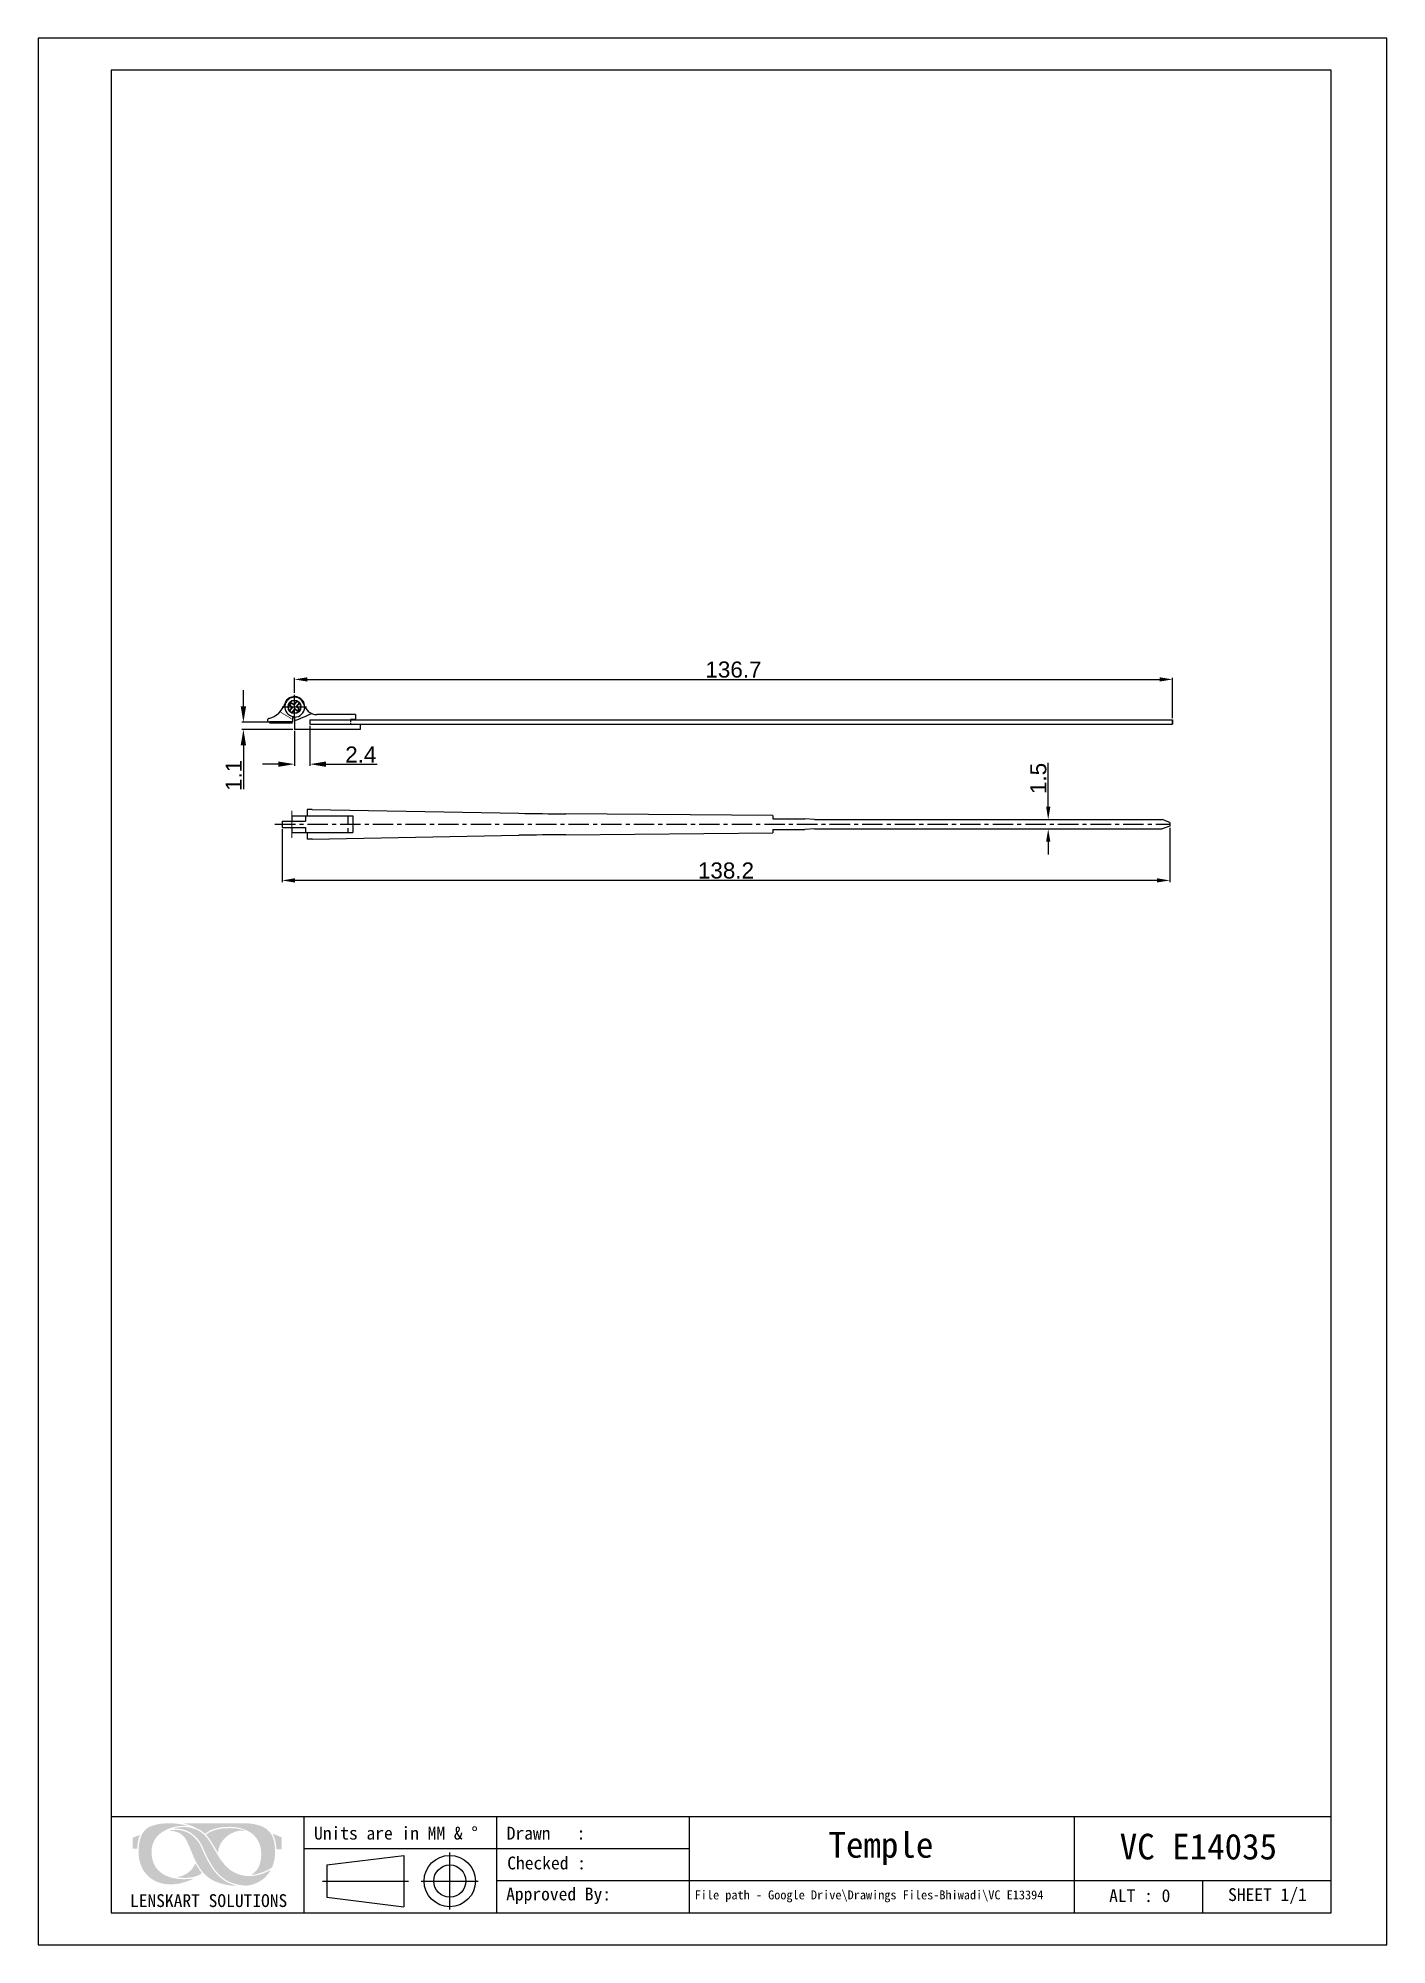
# Model space of a CAD drawing. Header units: millimetres. Extents: x 3042 to 3252, y 1558 to 1855.
import ezdxf

# ---------------------------------------------------------------- set-up
doc = ezdxf.new("R2010")
doc.units = ezdxf.units.MM
for name, pattern in [('CENTER', [50.8, 31.75, -6.35, 6.35, -6.35]), ('CENTER2', [28.575, 19.05, -3.175, 3.175, -3.175]), ('DASHEDX2', [38.1, 25.4, -12.7]), ('HIDDEN2', [0.1875, 0.125, -0.0625]), ('虛線', [19.05, 12.7, -6.35])]:
    doc.linetypes.add(name, pattern=pattern)
for name, color, linetype, lineweight in [('4 虛線', 2, '虛線', 9), ('DIM', 4, 'Continuous', 9), ('odj', 4, 'Continuous', 35), ('粗实线', 4, 'Continuous', 50), ('绘图层', 7, 'Continuous', 15), ('虚线', 1, 'HIDDEN2', 9)]:
    doc.layers.add(name, color=color, linetype=linetype, lineweight=lineweight)
for name, color, linetype in [('Center Line', 2, 'CENTER2'), ('Dimension', 3, 'Continuous'), ('hid', 3, 'DASHEDX2'), ('中心线', 1, 'CENTER2'), ('图框-线条', 7, 'Continuous')]:
    doc.layers.add(name, color=color, linetype=linetype)
doc.styles.get("Standard").update_dxf_attribs({"font": 'arial.ttf'})
doc.styles.add('宋体', font='SimSun.ttf')
doc.dimstyles.new('Standard$0', dxfattribs={"dimtxt": 2.3, "dimasz": 2, "dimexe": 1, "dimexo": 1, "dimgap": 1, "dimtad": 1, "dimdec": 1, "dimzin": 0, "dimdsep": 46, "dimtxsty": 'Standard', "dimcen": 0, "dimclrd": 4, "dimclre": 4, "dimclrt": 4, "dimadec": 1, "dimazin": 0, "dimtfac": 1, "dimtdec": 1, "dimtofl": 0, "dimtmove": 0, "dimatfit": 0, "dimfxl": 1, "dimtfillclr": 256, "dimtolj": 1, "dimtzin": 0, "dimlwd": -1, "dimlwe": -1, "dimarcsym": 1})

# ---------------------------------------------------------------- blocks, each defined once
blk = doc.blocks.new('*D7')
at = {"layer": 'Defpoints', "color": 0, "transparency": 16777216}
for p in [(3081.44, 1747.46), (3083.84, 1748.26), (3081.44, 1742.04)]:
    blk.add_point(p, dxfattribs=at)
at = {"layer": 'Dimension', "color": 3, "transparency": 16777216}
for p, q in [((3081.44, 1747.21), (3081.44, 1741.79)), ((3083.84, 1748.01), (3083.84, 1741.79)), ((3078.94, 1742.04), (3076.44, 1742.04)), ((3086.34, 1742.04), (3094.3, 1742.04))]:
    blk.add_line(p, q, dxfattribs=at)
for points in [[(3078.94, 1742.45), (3078.94, 1741.62), (3081.44, 1742.04)], [(3086.34, 1742.45), (3086.34, 1741.62), (3083.84, 1742.04)]]:
    blk.add_solid(points, dxfattribs=at)
at = {"layer": 'Dimension', "transparency": 16777216, "insert": (3091.76, 1743.54), "char_height": 2.5, "attachment_point": 5}
blk.add_mtext('\\A1;2.4', dxfattribs=at)
blk = doc.blocks.new('*D8')
at = {"layer": 'Defpoints', "color": 0, "transparency": 16777216}
for p in [(3073.48, 1747.46), (3081.14, 1748.56), (3081.44, 1747.46)]:
    blk.add_point(p, dxfattribs=at)
at = {"layer": 'Dimension', "color": 3, "transparency": 16777216}
for p, q in [((3073.48, 1751.06), (3073.48, 1753.56)), ((3080.89, 1748.56), (3073.23, 1748.56)), ((3081.19, 1747.46), (3073.23, 1747.46)), ((3073.48, 1744.96), (3073.48, 1738.12))]:
    blk.add_line(p, q, dxfattribs=at)
for points in [[(3073.06, 1751.06), (3073.9, 1751.06), (3073.48, 1748.56)], [(3073.06, 1744.96), (3073.9, 1744.96), (3073.48, 1747.46)]]:
    blk.add_solid(points, dxfattribs=at)
at = {"layer": 'Dimension', "transparency": 16777216, "insert": (3071.97, 1740.29), "char_height": 2.5, "attachment_point": 5, "rotation": 90}
blk.add_mtext('\\A1;1.1', dxfattribs=at)
blk = doc.blocks.new('1.8螺丝（十平面）')
at = {"layer": 'odj'}
for p, q in [((-0.45, 0.57), (-0.69, 0.25)), ((-0.69, 0.25), (-0.29, -0.04)), ((-0.45, 0.57), (-0.05, 0.28)), ((0.36, 0.83), (-0.05, 0.28)), ((0.68, 0.59), (0.27, 0.04)), ((0.27, 0.04), (0.67, -0.27)), ((-0.29, -0.04), (-0.69, -0.57)), ((0.03, -0.28), (-0.38, -0.82)), ((0.03, -0.28), (0.43, -0.59)), ((0.67, -0.27), (0.43, -0.59))]:
    blk.add_line(p, q, dxfattribs=at)
blk.add_circle((0, 0), 0.9, dxfattribs=at)
blk = doc.blocks.new('*D9')
at = {"layer": 'Defpoints', "color": 0, "transparency": 16777216}
for p in [(3079.52, 1732.17), (3217.72, 1732.37), (3079.52, 1723.93)]:
    blk.add_point(p, dxfattribs=at)
at = {"layer": 'Dimension', "color": 3, "transparency": 16777216}
for p, q in [((3079.52, 1731.92), (3079.52, 1723.68)), ((3217.72, 1732.12), (3217.72, 1723.68)), ((3215.72, 1723.93), (3081.52, 1723.93))]:
    blk.add_line(p, q, dxfattribs=at)
for points in [[(3081.52, 1724.27), (3081.52, 1723.6), (3079.52, 1723.93)], [(3215.72, 1724.27), (3215.72, 1723.6), (3217.72, 1723.93)]]:
    blk.add_solid(points, dxfattribs=at)
at = {"layer": 'Dimension', "transparency": 16777216, "insert": (3148.62, 1725.46), "char_height": 2.5, "attachment_point": 5}
blk.add_mtext('\\A1;138.2', dxfattribs=at)
blk = doc.blocks.new('*D10')
at = {"layer": 'Defpoints', "color": 0, "transparency": 16777216}
for p in [(3198.55, 1733.4), (3198.55, 1731.95), (3198.8, 1733.4)]:
    blk.add_point(p, dxfattribs=at)
at = {"layer": 'Dimension', "color": 3, "transparency": 16777216}
for p, q in [((3198.8, 1735.4), (3198.8, 1742.23)), ((3198.8, 1733.4), (3199.05, 1733.4)), ((3198.8, 1731.95), (3199.05, 1731.95)), ((3198.8, 1729.95), (3198.8, 1727.95))]:
    blk.add_line(p, q, dxfattribs=at)
for points in [[(3198.47, 1735.4), (3199.13, 1735.4), (3198.8, 1733.4)], [(3198.47, 1729.95), (3199.13, 1729.95), (3198.8, 1731.95)]]:
    blk.add_solid(points, dxfattribs=at)
at = {"layer": 'Dimension', "transparency": 16777216, "insert": (3197.27, 1739.81), "char_height": 2.5, "attachment_point": 5, "rotation": 90}
blk.add_mtext('\\A1;1.5', dxfattribs=at)
blk = doc.blocks.new('*D11')
at = {"layer": 'Defpoints', "color": 0, "transparency": 16777216}
for p in [(3081.44, 1752.88), (3218.14, 1755.24), (3218.14, 1748.96)]:
    blk.add_point(p, dxfattribs=at)
at = {"layer": 'Dimension', "color": 3, "transparency": 16777216}
for p, q in [((3081.44, 1753.13), (3081.44, 1755.49)), ((3218.14, 1749.21), (3218.14, 1755.49)), ((3083.44, 1755.24), (3216.14, 1755.24))]:
    blk.add_line(p, q, dxfattribs=at)
for points in [[(3083.44, 1755.57), (3083.44, 1754.9), (3081.44, 1755.24)], [(3216.14, 1755.57), (3216.14, 1754.9), (3218.14, 1755.24)]]:
    blk.add_solid(points, dxfattribs=at)
at = {"layer": 'Dimension', "transparency": 16777216, "insert": (3149.79, 1756.76), "char_height": 2.5, "attachment_point": 5}
blk.add_mtext('\\A1;136.7', dxfattribs=at)

msp = doc.modelspace()

# ---------------------------------------------------------------- hatches: boundary and pattern name
at = {"layer": '图框-线条', "lineweight": 0, "ltscale": 0.1}
h = msp.add_hatch(color=252, dxfattribs=at)
edge = h.paths.add_edge_path()
edge.add_spline(control_points=[(3056.23, 1574.82), (3056.23, 1574.82), (3056.23, 1573.11), (3056.23, 1573.11), (3056.23, 1573.11), (3056.23, 1573.11), (3056.94, 1573.11), (3056.94, 1573.11), (3056.94, 1573.11), (3056.99, 1573.51), (3057, 1573.86), (3057.08, 1574.26), (3057.08, 1574.26), (3057.15, 1574.61), (3057.25, 1574.96), (3057.38, 1575.26), (3057.38, 1575.26), (3057.38, 1575.26), (3056.23, 1574.82), (3056.23, 1574.82)], knot_values=[0, 0, 0, 0, 0.166667, 0.166667, 0.166667, 0.166667, 0.333333, 0.333333, 0.333333, 0.333333, 0.5, 0.5, 0.5, 0.5, 0.666667, 0.666667, 0.666667, 0.666667, 1, 1, 1, 1], degree=3, periodic=0)
edge = h.paths.add_edge_path()
edge.add_spline(control_points=[(3078.63, 1573.03), (3078.63, 1573.03), (3079.44, 1573.03), (3079.44, 1573.03), (3079.44, 1573.03), (3079.44, 1573.03), (3079.44, 1574.88), (3079.44, 1574.88), (3079.44, 1574.88), (3079.44, 1574.88), (3078.03, 1575.44), (3078.03, 1575.44), (3078.03, 1575.44), (3078.17, 1575.08), (3078.33, 1574.82), (3078.44, 1574.37), (3078.44, 1574.37), (3078.55, 1573.92), (3078.59, 1573.52), (3078.63, 1573.03)], knot_values=[0, 0, 0, 0, 0.166667, 0.166667, 0.166667, 0.166667, 0.333333, 0.333333, 0.333333, 0.333333, 0.5, 0.5, 0.5, 0.5, 0.666667, 0.666667, 0.666667, 0.666667, 1, 1, 1, 1], degree=3, periodic=0)
edge = h.paths.add_edge_path(flags=17)
edge.add_spline(control_points=[(3063.15, 1568.69), (3063.28, 1568.58), (3064.1, 1568.57), (3064.25, 1568.56), (3064.25, 1568.56), (3065.12, 1568.54), (3066.45, 1568.75), (3067.02, 1569.31), (3067.02, 1569.31), (3066.97, 1569.39), (3066.94, 1569.42), (3066.88, 1569.49), (3066.88, 1569.49), (3066.88, 1569.49), (3066.01, 1570.78), (3066.01, 1570.78), (3066.01, 1570.78), (3065.8, 1570.52), (3065.71, 1570.02), (3064.91, 1569.41), (3064.91, 1569.41), (3064.44, 1569.04), (3063.88, 1568.79), (3063.15, 1568.69)], knot_values=[0, 0, 0, 0, 0.142857, 0.142857, 0.142857, 0.142857, 0.285714, 0.285714, 0.285714, 0.285714, 0.428571, 0.428571, 0.428571, 0.428571, 0.571429, 0.571429, 0.571429, 0.571429, 0.714286, 0.714286, 0.714286, 0.714286, 1, 1, 1, 1], degree=3, periodic=0)
edge = h.paths.add_edge_path(flags=17)
edge.add_spline(control_points=[(3067.7, 1575.27), (3067.74, 1575.18), (3067.76, 1575.19), (3067.82, 1575.12), (3067.82, 1575.12), (3068.47, 1574.38), (3069.4, 1572.59), (3069.52, 1572.46), (3069.52, 1572.46), (3069.58, 1573.96), (3070.83, 1575.27), (3072.07, 1575.7), (3072.07, 1575.7), (3072.71, 1575.93), (3073.06, 1575.94), (3073.78, 1575.87), (3073.78, 1575.87), (3073.55, 1576.06), (3072.54, 1576.23), (3072.28, 1576.26), (3072.28, 1576.26), (3071.07, 1576.39), (3069.32, 1576.28), (3068.24, 1575.68), (3068.24, 1575.68), (3068.07, 1575.58), (3067.76, 1575.39), (3067.7, 1575.27)], knot_values=[0, 0, 0, 0, 0.125, 0.125, 0.125, 0.125, 0.25, 0.25, 0.25, 0.25, 0.375, 0.375, 0.375, 0.375, 0.5, 0.5, 0.5, 0.5, 0.625, 0.625, 0.625, 0.625, 0.75, 0.75, 0.75, 0.75, 1, 1, 1, 1], degree=3, periodic=0)
edge = h.paths.add_edge_path()
edge.add_spline(control_points=[(3067.12, 1572.91), (3066.71, 1573.83), (3066.58, 1574.08), (3065.94, 1574.77), (3065.94, 1574.77), (3065.07, 1575.72), (3063.72, 1576.19), (3062.4, 1576.01), (3062.4, 1576.01), (3062.31, 1576), (3062.23, 1575.98), (3062.15, 1575.97), (3062.15, 1575.97), (3062.15, 1575.97), (3061.92, 1575.9), (3061.92, 1575.9), (3061.92, 1575.9), (3062.68, 1575.86), (3063.28, 1575.75), (3063.79, 1575.36), (3063.79, 1575.36), (3064.29, 1574.98), (3064.49, 1574.68), (3064.81, 1574.01), (3064.81, 1574.01), (3065.34, 1572.93), (3065.7, 1571.72), (3066.29, 1570.72), (3066.29, 1570.72), (3066.92, 1569.65), (3067.53, 1568.87), (3068.6, 1568.25), (3068.6, 1568.25), (3069.45, 1567.75), (3071.24, 1567.28), (3072.43, 1567.33), (3072.43, 1567.33), (3072.3, 1567.4), (3072.11, 1567.42), (3071.96, 1567.47), (3071.96, 1567.47), (3069.75, 1568.14), (3068.47, 1570.02), (3067.5, 1572.08), (3067.5, 1572.08), (3067.36, 1572.36), (3067.24, 1572.63), (3067.12, 1572.91)], knot_values=[0, 0, 0, 0, 0.076923, 0.076923, 0.076923, 0.076923, 0.153846, 0.153846, 0.153846, 0.153846, 0.230769, 0.230769, 0.230769, 0.230769, 0.307692, 0.307692, 0.307692, 0.307692, 0.384615, 0.384615, 0.384615, 0.384615, 0.461538, 0.461538, 0.461538, 0.461538, 0.538462, 0.538462, 0.538462, 0.538462, 0.615385, 0.615385, 0.615385, 0.615385, 0.692308, 0.692308, 0.692308, 0.692308, 0.769231, 0.769231, 0.769231, 0.769231, 0.846154, 0.846154, 0.846154, 0.846154, 1, 1, 1, 1], degree=3, periodic=0)
edge = h.paths.add_edge_path()
edge.add_spline(control_points=[(3077.74, 1569.77), (3077.7, 1569.76), (3076.88, 1569.37), (3076.72, 1569.31), (3076.72, 1569.31), (3076.37, 1569.17), (3075.95, 1569.04), (3075.56, 1568.97), (3075.56, 1568.97), (3074.58, 1568.78), (3073.87, 1568.78), (3072.94, 1569.06), (3072.94, 1569.06), (3071.35, 1569.52), (3070.43, 1570.63), (3069.68, 1571.79), (3069.68, 1571.79), (3068.36, 1573.84), (3067.82, 1575.83), (3065.27, 1576.37), (3065.27, 1576.37), (3064.84, 1576.47), (3064.33, 1576.5), (3063.88, 1576.47), (3063.88, 1576.47), (3063.57, 1576.44), (3062.85, 1576.37), (3062.63, 1576.24), (3062.63, 1576.24), (3063.76, 1576.26), (3064.64, 1576.05), (3065.43, 1575.48), (3065.43, 1575.48), (3067.09, 1574.29), (3067.14, 1573.05), (3068, 1571.51), (3068, 1571.51), (3068.42, 1570.76), (3068.72, 1570.19), (3069.29, 1569.52), (3069.29, 1569.52), (3070.48, 1568.13), (3071.74, 1567.52), (3073.68, 1567.37), (3073.68, 1567.37), (3074.62, 1567.31), (3075.56, 1567.72), (3076.18, 1568.11), (3076.18, 1568.11), (3076.61, 1568.38), (3076.94, 1568.71), (3077.26, 1569.08), (3077.26, 1569.08), (3077.43, 1569.27), (3077.61, 1569.56), (3077.74, 1569.77)], knot_values=[0, 0, 0, 0, 0.066667, 0.066667, 0.066667, 0.066667, 0.133333, 0.133333, 0.133333, 0.133333, 0.2, 0.2, 0.2, 0.2, 0.266667, 0.266667, 0.266667, 0.266667, 0.333333, 0.333333, 0.333333, 0.333333, 0.4, 0.4, 0.4, 0.4, 0.466667, 0.466667, 0.466667, 0.466667, 0.533333, 0.533333, 0.533333, 0.533333, 0.6, 0.6, 0.6, 0.6, 0.666667, 0.666667, 0.666667, 0.666667, 0.733333, 0.733333, 0.733333, 0.733333, 0.8, 0.8, 0.8, 0.8, 0.866667, 0.866667, 0.866667, 0.866667, 1, 1, 1, 1], degree=3, periodic=0)
edge = h.paths.add_edge_path()
edge.add_spline(control_points=[(3067.54, 1575.43), (3068.1, 1575.86), (3068.27, 1576), (3069.09, 1576.23), (3069.09, 1576.23), (3070.96, 1576.75), (3073.37, 1576.61), (3074.84, 1575.46), (3074.84, 1575.46), (3075.64, 1574.83), (3076.29, 1573.73), (3076.26, 1572.18), (3076.26, 1572.18), (3076.23, 1571.04), (3075.95, 1569.93), (3075.04, 1569.27), (3075.04, 1569.27), (3074.98, 1569.23), (3074.73, 1569.07), (3074.68, 1569.06), (3074.68, 1569.06), (3075.57, 1569), (3076.96, 1569.6), (3077.69, 1570.02), (3077.69, 1570.02), (3077.97, 1570.18), (3077.94, 1570.15), (3078.06, 1570.47), (3078.06, 1570.47), (3078.53, 1571.73), (3078.54, 1573.48), (3078.12, 1574.71), (3078.12, 1574.71), (3077.92, 1575.27), (3077.71, 1575.57), (3077.34, 1575.94), (3077.34, 1575.94), (3076.58, 1576.7), (3075.07, 1577.05), (3073.98, 1577.05), (3073.98, 1577.05), (3070.75, 1577.05), (3067.44, 1577.09), (3064.24, 1577.05), (3064.24, 1577.05), (3064.47, 1576.95), (3064.89, 1576.85), (3065.16, 1576.76), (3065.16, 1576.76), (3065.43, 1576.66), (3066.61, 1576.1), (3066.84, 1575.96), (3066.84, 1575.96), (3067.16, 1575.77), (3067.48, 1575.46), (3067.54, 1575.43)], knot_values=[0, 0, 0, 0, 0.066667, 0.066667, 0.066667, 0.066667, 0.133333, 0.133333, 0.133333, 0.133333, 0.2, 0.2, 0.2, 0.2, 0.266667, 0.266667, 0.266667, 0.266667, 0.333333, 0.333333, 0.333333, 0.333333, 0.4, 0.4, 0.4, 0.4, 0.466667, 0.466667, 0.466667, 0.466667, 0.533333, 0.533333, 0.533333, 0.533333, 0.6, 0.6, 0.6, 0.6, 0.666667, 0.666667, 0.666667, 0.666667, 0.733333, 0.733333, 0.733333, 0.733333, 0.8, 0.8, 0.8, 0.8, 0.866667, 0.866667, 0.866667, 0.866667, 1, 1, 1, 1], degree=3, periodic=0)
edge = h.paths.add_edge_path()
edge.add_spline(control_points=[(3065.76, 1568.47), (3065.62, 1568.48), (3065.36, 1568.42), (3065.2, 1568.4), (3065.2, 1568.4), (3062.63, 1568.16), (3059.59, 1568.84), (3059.22, 1571.99), (3059.22, 1571.99), (3059.05, 1573.45), (3059.51, 1574.78), (3060.68, 1575.59), (3060.68, 1575.59), (3061.86, 1576.39), (3063.03, 1576.71), (3064.76, 1576.66), (3064.76, 1576.66), (3064.76, 1576.66), (3064.07, 1576.85), (3064.07, 1576.85), (3064.07, 1576.85), (3062.54, 1577.18), (3060.25, 1577.19), (3058.9, 1576.52), (3058.9, 1576.52), (3058.14, 1576.14), (3057.71, 1575.58), (3057.42, 1574.63), (3057.42, 1574.63), (3056.92, 1573), (3057.07, 1570.51), (3058.29, 1569.23), (3058.29, 1569.23), (3058.44, 1569.06), (3058.51, 1568.95), (3058.7, 1568.8), (3058.7, 1568.8), (3058.89, 1568.65), (3058.93, 1568.59), (3059.17, 1568.42), (3059.17, 1568.42), (3060.75, 1567.31), (3062.8, 1567.37), (3064.6, 1567.97), (3064.6, 1567.97), (3064.81, 1568.05), (3065.02, 1568.13), (3065.21, 1568.21), (3065.21, 1568.21), (3065.33, 1568.26), (3065.69, 1568.46), (3065.76, 1568.47)], knot_values=[0, 0, 0, 0, 0.071429, 0.071429, 0.071429, 0.071429, 0.142857, 0.142857, 0.142857, 0.142857, 0.214286, 0.214286, 0.214286, 0.214286, 0.285714, 0.285714, 0.285714, 0.285714, 0.357143, 0.357143, 0.357143, 0.357143, 0.428571, 0.428571, 0.428571, 0.428571, 0.5, 0.5, 0.5, 0.5, 0.571429, 0.571429, 0.571429, 0.571429, 0.642857, 0.642857, 0.642857, 0.642857, 0.714286, 0.714286, 0.714286, 0.714286, 0.785714, 0.785714, 0.785714, 0.785714, 0.857143, 0.857143, 0.857143, 0.857143, 1, 1, 1, 1], degree=3, periodic=0)

# ---------------------------------------------------------------- linework, layer by layer
for p, q in [((3242.87, 1850.13), (3052.87, 1850.13)), ((3052.87, 1850.13), (3052.87, 1563.13)), ((3242.87, 1563.13), (3242.87, 1850.13)), ((3081.14, 1749.39), (3081.14, 1748.56)), ((3081.44, 1749.46), (3081.44, 1747.46)), ((3090.94, 1749.76), (3084.93, 1749.76)), ((3090.94, 1749.76), (3090.94, 1748.98)), ((3091.64, 1747.46), (3081.44, 1747.46)), ((3083.84, 1748.96), (3218.14, 1748.96)), ((3083.84, 1748.96), (3083.84, 1748.26)), ((3083.84, 1748.26), (3218.14, 1748.26)), ((3090.94, 1748.98), (3090.14, 1748.98)), ((3091.64, 1748.26), (3091.64, 1747.46)), ((3083.42, 1734.97), (3083.42, 1733.97)), ((3084.17, 1734.97), (3083.42, 1734.97)), ((3084.17, 1734.97), (3116.39, 1734.39)), ((3079.52, 1733.17), (3083.14, 1733.17)), ((3079.52, 1733.17), (3079.52, 1732.17)), ((3079.52, 1732.17), (3083.14, 1732.17)), ((3081.02, 1733.97), (3090.52, 1733.97)), ((3081.02, 1733.97), (3081.02, 1733.17)), ((3081.02, 1732.17), (3081.02, 1731.37)), ((3083.14, 1733.97), (3083.14, 1733.17)), ((3083.14, 1732.17), (3083.14, 1731.37)), ((3090.52, 1733.97), (3090.52, 1731.37)), ((3155.92, 1734.02), (3123.7, 1734.29)), ((3155.92, 1734.02), (3155.92, 1733.5)), ((3155.92, 1733.5), (3160.92, 1733.5)), ((3155.92, 1731.85), (3155.92, 1731.32)), ((3155.92, 1731.85), (3160.92, 1731.85)), ((3162.42, 1733.4), (3160.92, 1733.5)), ((3162.42, 1731.95), (3160.92, 1731.85)), ((3162.42, 1733.4), (3216.52, 1733.4)), ((3162.42, 1731.95), (3216.52, 1731.95)), ((3217.72, 1732.97), (3216.52, 1733.4)), ((3217.72, 1732.37), (3216.52, 1731.95)), ((3217.72, 1732.97), (3217.72, 1732.37)), ((3081.02, 1731.37), (3090.52, 1731.37)), ((3083.42, 1731.37), (3083.42, 1730.37)), ((3084.17, 1730.37), (3083.42, 1730.37)), ((3084.17, 1730.37), (3116.39, 1730.96)), ((3123.7, 1731.05), (3155.92, 1731.32)), ((3052.87, 1578.13), (3242.87, 1578.13)), ((3082.87, 1578.13), (3082.87, 1563.13)), ((3112.87, 1578.13), (3112.87, 1563.13)), ((3142.87, 1578.13), (3142.87, 1563.13)), ((3202.87, 1563.13), (3202.87, 1578.13)), ((3082.87, 1573.13), (3142.87, 1573.13)), ((3086.47, 1570.57), (3098.47, 1572.07)), ((3098.47, 1572.07), (3098.47, 1564.07)), ((3105.62, 1563.62), (3105.62, 1572.51)), ((3086.47, 1570.57), (3086.47, 1565.57)), ((3085.81, 1568.07), (3099.2, 1568.07)), ((3086.47, 1565.57), (3098.47, 1564.07)), ((3101.17, 1568.07), (3110.06, 1568.07)), ((3112.87, 1568.13), (3242.87, 1568.13)), ((3222.87, 1563.13), (3222.87, 1568.13)), ((3052.87, 1563.13), (3242.87, 1563.13))]:
    msp.add_line(p, q)
msp.add_lwpolyline([(3041.53, 1558.13), (3251.53, 1558.13), (3251.53, 1855.13), (3041.53, 1855.13)], close=True)
for centre, radius in [((3081.44, 1750.96), 1), ((3105.62, 1568.07), 4), ((3105.62, 1568.07), 2.5)]:
    msp.add_circle(centre, radius)
for centre, radius, start, end in [((3081.44, 1750.96), 1.6, 259.1931, 161.9581), ((3081.44, 1750.96), 1.5, 14.4775, 270), ((3076.59, 1752.54), 3.5, 284.4656, 341.9581), ((3074.08, 1769.81), 22.24, 289.3404, 296.6871), ((3084.93, 1751.86), 2.1, 194.4775, 270), ((3077.54, 1748.86), 0.3, 104.4656, 270), ((3129.97, 2484.27), 750, 268.962, 269.52088), ((3129.97, 981.08), 750, 90.47912, 91.038)]:
    msp.add_arc(centre, radius, start, end)
at = {"layer": '4 虛線', "linetype": 'CENTER', "ltscale": 0.133361}
msp.add_line((3081.02, 1730.57), (3081.02, 1734.77), dxfattribs=at)
at = {"layer": 'Center Line', "linetype": 'CENTER', "ltscale": 0.1}
msp.add_line((3078.4, 1732.67), (3217.72, 1732.67), dxfattribs=at)
at = {"layer": 'DIM'}
msp.add_line((3083.84, 1748.96), (3083.84, 1748.26), dxfattribs=at)
at = {"layer": 'hid', "ltscale": 0.015}
msp.add_line((3090.14, 1748.98), (3090.14, 1748.26), dxfattribs=at)
at = {"layer": 'hid', "ltscale": 0.05}
msp.add_line((3089.72, 1733.97), (3089.72, 1731.37), dxfattribs=at)
at = {"layer": 'odj'}
for p, q in [((3091.64, 1748.26), (3091.64, 1748.26)), ((3218.14, 1748.96), (3218.14, 1748.26))]:
    msp.add_line(p, q, dxfattribs=at)
at = {"layer": '中心线', "ltscale": 0.2}
for p, q in [((3081.44, 1749.04), (3081.44, 1752.88)), ((3079.52, 1750.96), (3083.36, 1750.96))]:
    msp.add_line(p, q, dxfattribs=at)
at = {"layer": '粗实线'}
msp.add_line((3077.54, 1748.56), (3081.14, 1748.56), dxfattribs=at)
at = {"layer": '虚线', "ltscale": 0.2}
msp.add_line((3079.21, 1750.21), (3081.14, 1748.97), dxfattribs=at)

# ---------------------------------------------------------------- block references
at = {"xscale": 1.111110999999999, "yscale": 1.111110999999999, "zscale": 1.111110999999999}
msp.add_blockref('1.8螺丝（十平面）', (3081.44, 1750.96), dxfattribs=at)

# ---------------------------------------------------------------- texts
at = {"layer": '绘图层', "color": 7, "linetype": 'ByBlock', "lineweight": 9, "attachment_point": 5, "style": '宋体'}
for s, insert, char_height, width in [('\\pxql;{\\fNSimSun|b0|i0|c0|p49;Units are in MM & %%D}', (3099.76, 1575.51), 2, 30.5443), ('\\pxql;{\\fNSimSun|b0|i0|c0|p49;Drawn   : }', (3129.76, 1575.51), 2, 30.5443), ('{\\fNSimSun|b0|i0|c0|p49;Temple}', (3172.75, 1573.13), 4, 58.2869), ('{\\fNSimSun|b0|i0|c0|p49;VC E14035}', (3222.18, 1573.4), 4, 58.2869), ('\\pxql;{\\fNSimSun|b0|i0|c0|p49;Checked : }', (3126.02, 1570.86), 2, 22.9015), ('{\\fSimSun|b0|i0|c134|p2;LENSKART SOLUTIONS}', (3068.07, 1565), 2, 58.9745), ('\\pxql;{\\fNSimSun|b0|i0|c0|p49;Approved By:}', (3125.85, 1565.76), 2, 22.9015), ('\\pxql;{\\fNSimSun|b0|i0|c0|p49;File path - Google Drive\\\\Drawings Files-Bhiwadi\\\\VC E13394}', (3188.7, 1565.68), 1.4, 89.89), ('{\\fNSimSun|b0|i0|c0|p49;ALT : 0}', (3213.05, 1565.78), 2, 17.2791), ('{\\fNSimSun|b0|i0|c0|p49;SHEET 1/1}', (3232.93, 1565.71), 2, 17.2791)]:
    msp.add_mtext(s, dxfattribs=dict(at, insert=insert, char_height=char_height, width=width))

# ---------------------------------------------------------------- dimensions: what is measured, and where the dimension line sits
at = {"layer": 'Dimension'}
for base, p1, p2, picture, middle in [((3218.14, 1755.24), (3081.44, 1752.88), (3218.14, 1748.96), '*D11', (3149.79, 1756.76)), ((3079.52, 1723.93), (3217.72, 1732.37), (3079.52, 1732.17), '*D9', (3148.62, 1725.46))]:
    dim = msp.add_linear_dim(base=base, p1=p1, p2=p2, dimstyle='Standard$0', override={"dimtxt": 2.5, "dimexe": 0.25, "dimexo": 0.25, "dimgap": 0.25, "dimclrd": 3, "dimclre": 3, "dimclrt": 256, "dimadec": 2, "dimtdec": 2, "dimatfit": 3}, dxfattribs=at)
    dim.commit()
    dim.dimension.update_dxf_attribs({"geometry": picture, "text_midpoint": middle})
for base, p1, p2, override, picture, middle in [((3073.48, 1747.46), (3081.14, 1748.56), (3081.44, 1747.46), {"dimtxt": 2.5, "dimasz": 2.5, "dimexe": 0.25, "dimexo": 0.25, "dimgap": 0.25, "dimclrd": 3, "dimclre": 3, "dimclrt": 256, "dimadec": 2, "dimtdec": 2, "dimatfit": 3}, '*D8', (3071.97, 1740.29)), ((3198.80077363, 1733.397258), (3198.55389803, 1731.947258), (3198.55389803, 1733.397258), {"dimtxt": 2.5, "dimexe": 0.25, "dimexo": 0.25, "dimgap": 0.25, "dimclrd": 3, "dimclre": 3, "dimclrt": 256, "dimadec": 2, "dimtdec": 2, "dimatfit": 3}, '*D10', (3197.27434116, 1739.81472049))]:
    dim = msp.add_linear_dim(base=base, p1=p1, p2=p2, angle=90, dimstyle='Standard$0', override=override, dxfattribs=at)
    dim.commit()
    dim.dimension.update_dxf_attribs({"geometry": picture, "text_midpoint": middle})
dim = msp.add_linear_dim(base=(3081.44, 1742.04), p1=(3083.84, 1748.26), p2=(3081.44, 1747.46), dimstyle='Standard$0', override={"dimtxt": 2.5, "dimasz": 2.5, "dimexe": 0.25, "dimexo": 0.25, "dimgap": 0.25, "dimclrd": 3, "dimclre": 3, "dimclrt": 256, "dimadec": 2, "dimtdec": 2, "dimatfit": 3}, dxfattribs=at)
dim.commit()
dim.dimension.update_dxf_attribs({"geometry": '*D7', "text_midpoint": (3091.76, 1742.04), "dimtype": 160})

doc.saveas('drawing.dxf')
